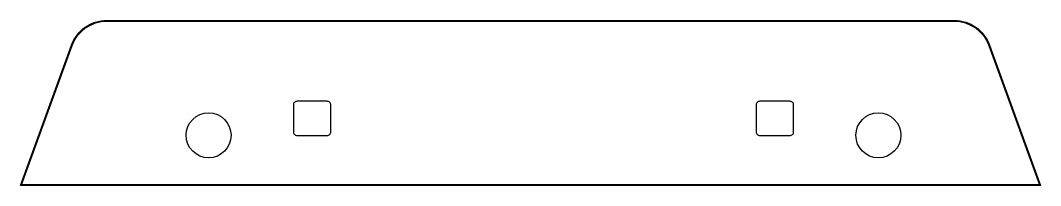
# Model space of a CAD drawing. Header units: millimetres. Extents: x 121 to 801, y -1472 to -1362.
import ezdxf

# ---------------------------------------------------------------- set-up
doc = ezdxf.new("R2010")
doc.units = ezdxf.units.MM
doc.layers.get('0').update_dxf_attribs({"linetype": 'CONTINUOUS'})

msp = doc.modelspace()

# ---------------------------------------------------------------- linework, layer by layer
for points in [[(743.83, -1361.77, -0.315299), (767.33, -1378.22), (801.38, -1471.77), (121.3, -1471.77), (155.35, -1378.22, -0.315299), (178.84, -1361.77)], [(743.83, -1362.27, -0.315299), (766.86, -1378.39), (800.66, -1471.27), (122.02, -1471.27), (155.82, -1378.39, -0.315299), (178.84, -1362.27)], [(328.25, -1435.92), (328.25, -1418.13, 0.414214), (325.75, -1415.63), (305.75, -1415.63, 0.414214), (303.25, -1418.13), (303.25, -1435.92, 0.414214), (305.75, -1438.42), (325.75, -1438.42, 0.414214)], [(636.75, -1435.92), (636.75, -1418.13, 0.414214), (634.25, -1415.63), (614.25, -1415.63, 0.414214), (611.75, -1418.13), (611.75, -1435.92, 0.414214), (614.25, -1438.42), (634.25, -1438.42, 0.414214)]]:
    msp.add_lwpolyline(points, format="xyb", close=True)
for centre in [(246.75, -1438.27), (693.25, -1438.27)]:
    msp.add_circle(centre, 15)

doc.saveas('drawing.dxf')
